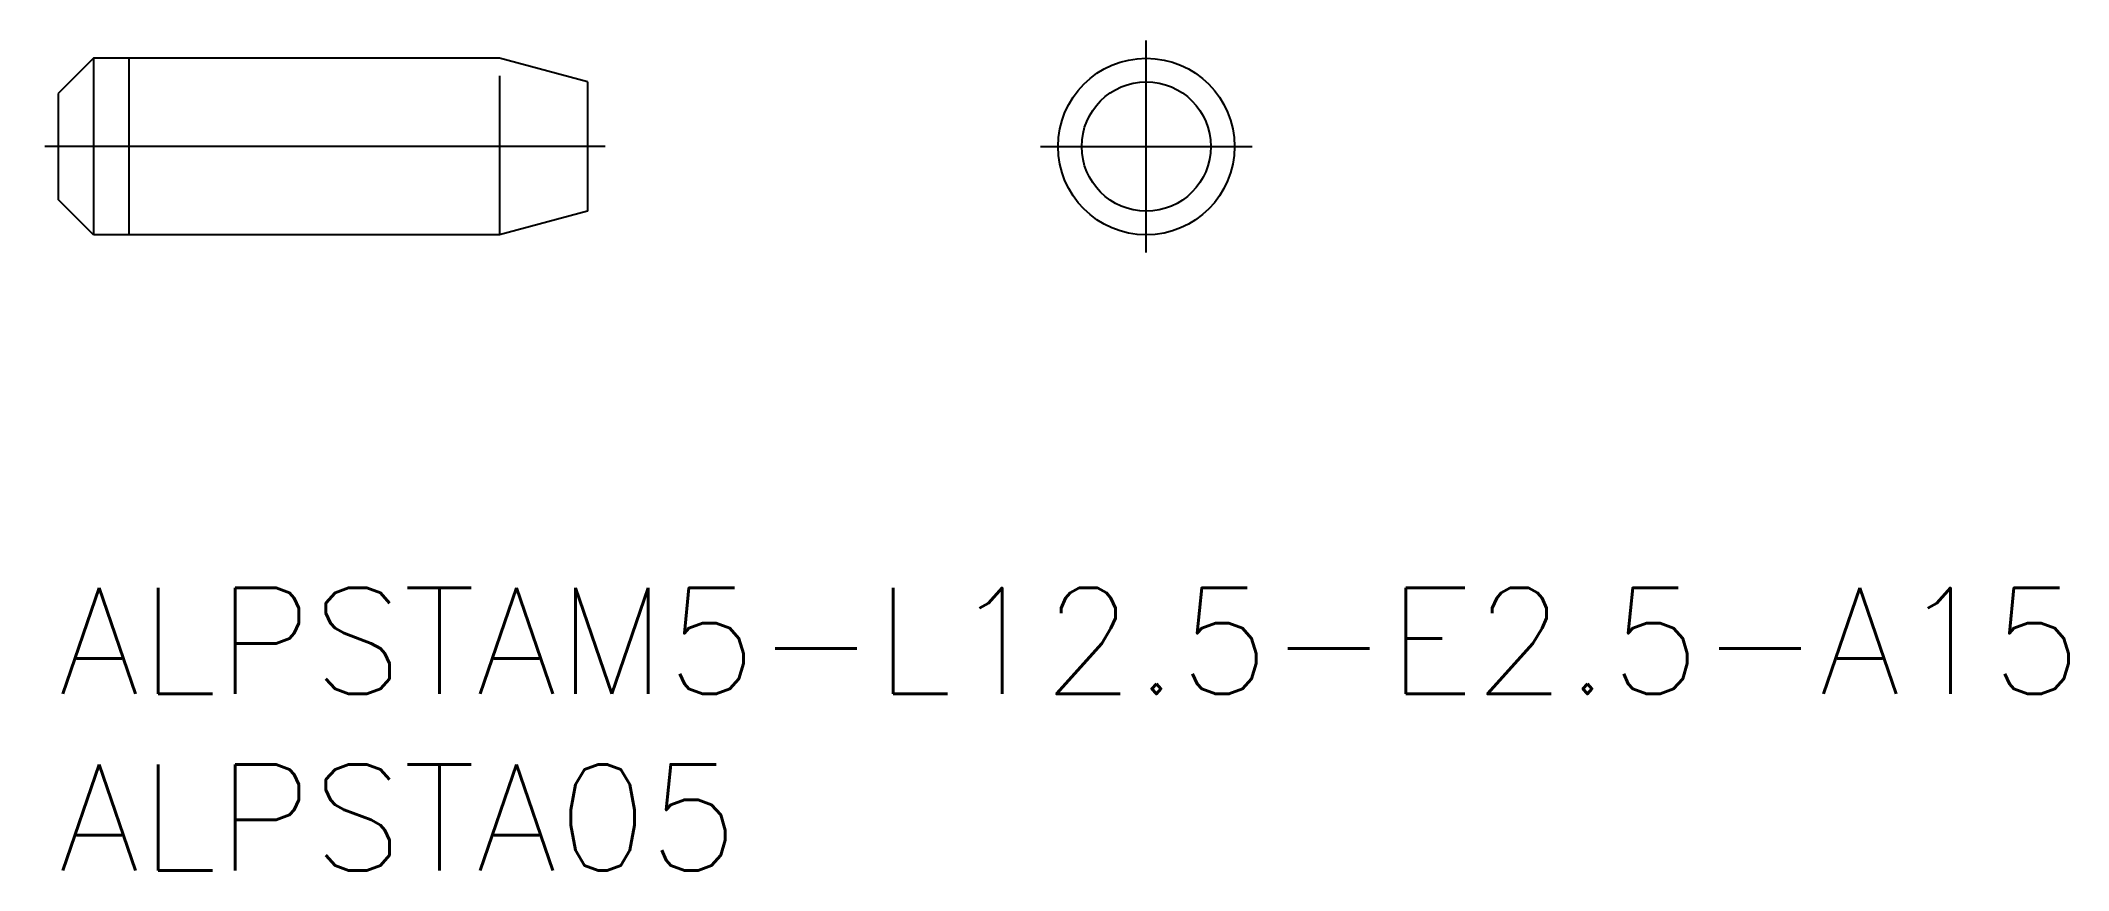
# Model space of a CAD drawing. Extents: x -0.5 to 57, y -8 to 15.5.
import ezdxf

# ---------------------------------------------------------------- set-up
doc = ezdxf.new("R2010")
doc.units = 0
doc.header["$LTSCALE"] = 0.5
doc.linetypes.add('CENTER', pattern=[50.8, 31.75, -6.35, 6.35, -6.35])
for name, color, linetype in [('MSM_CENTER', 1, 'CENTER'), ('MSM_CONTINUOUS', 7, 'CONTINUOUS'), ('MSM_NARROW', 5, 'CONTINUOUS'), ('MSM_PART_NUMBER', 7, 'CONTINUOUS')]:
    doc.layers.add(name, color=color, linetype=linetype)
doc.styles.get("Standard").update_dxf_attribs({"font": 'txt.shx', "height": 1, "bigfont": 'bigfont.shx'})

# ---------------------------------------------------------------- blocks, each defined once
blk = doc.blocks.new('*U3')
at = {"layer": 'MSM_PART_NUMBER'}
blk.add_text('ALPSTAM5-L12.5-E2.5-A15', height=3, dxfattribs=at).set_placement((0, -3))
blk = doc.blocks.new('*U4')
at = {"layer": 'MSM_PART_NUMBER'}
blk.add_text('ALPSTA05', height=3, dxfattribs=at).set_placement((0, -8))

msp = doc.modelspace()

# ---------------------------------------------------------------- linework, layer by layer
at = {"layer": 'MSM_CENTER'}
for p, q in [((30.829, 9.5), (30.829, 15.5)), ((15.5, 12.5), (-0.5, 12.5)), ((27.829, 12.5), (33.829, 12.5))]:
    msp.add_line(p, q, dxfattribs=at)
at = {"layer": 'MSM_CONTINUOUS'}
for p, q in [((1, 15), (0, 14)), ((12.5, 15), (1, 15)), ((1, 15), (1, 10)), ((15, 14.33), (12.5, 15)), ((0, 14), (0, 11)), ((15, 14.33), (15, 10.67)), ((1, 10), (0, 11)), ((15, 10.67), (12.5, 10)), ((12.5, 10), (1, 10))]:
    msp.add_line(p, q, dxfattribs=at)
for radius in [2.5, 1.83]:
    msp.add_circle((30.829, 12.5), radius, dxfattribs=at)
at = {"layer": 'MSM_NARROW'}
for p, q in [((2, 15), (2, 10)), ((12.5, 14.5), (12.5, 10))]:
    msp.add_line(p, q, dxfattribs=at)

# ---------------------------------------------------------------- block references
at = {"layer": 'MSM_CONTINUOUS'}
for name in ['*U3', '*U4']:
    msp.add_blockref(name, (0, 0), dxfattribs=at)

doc.saveas('drawing.dxf')
